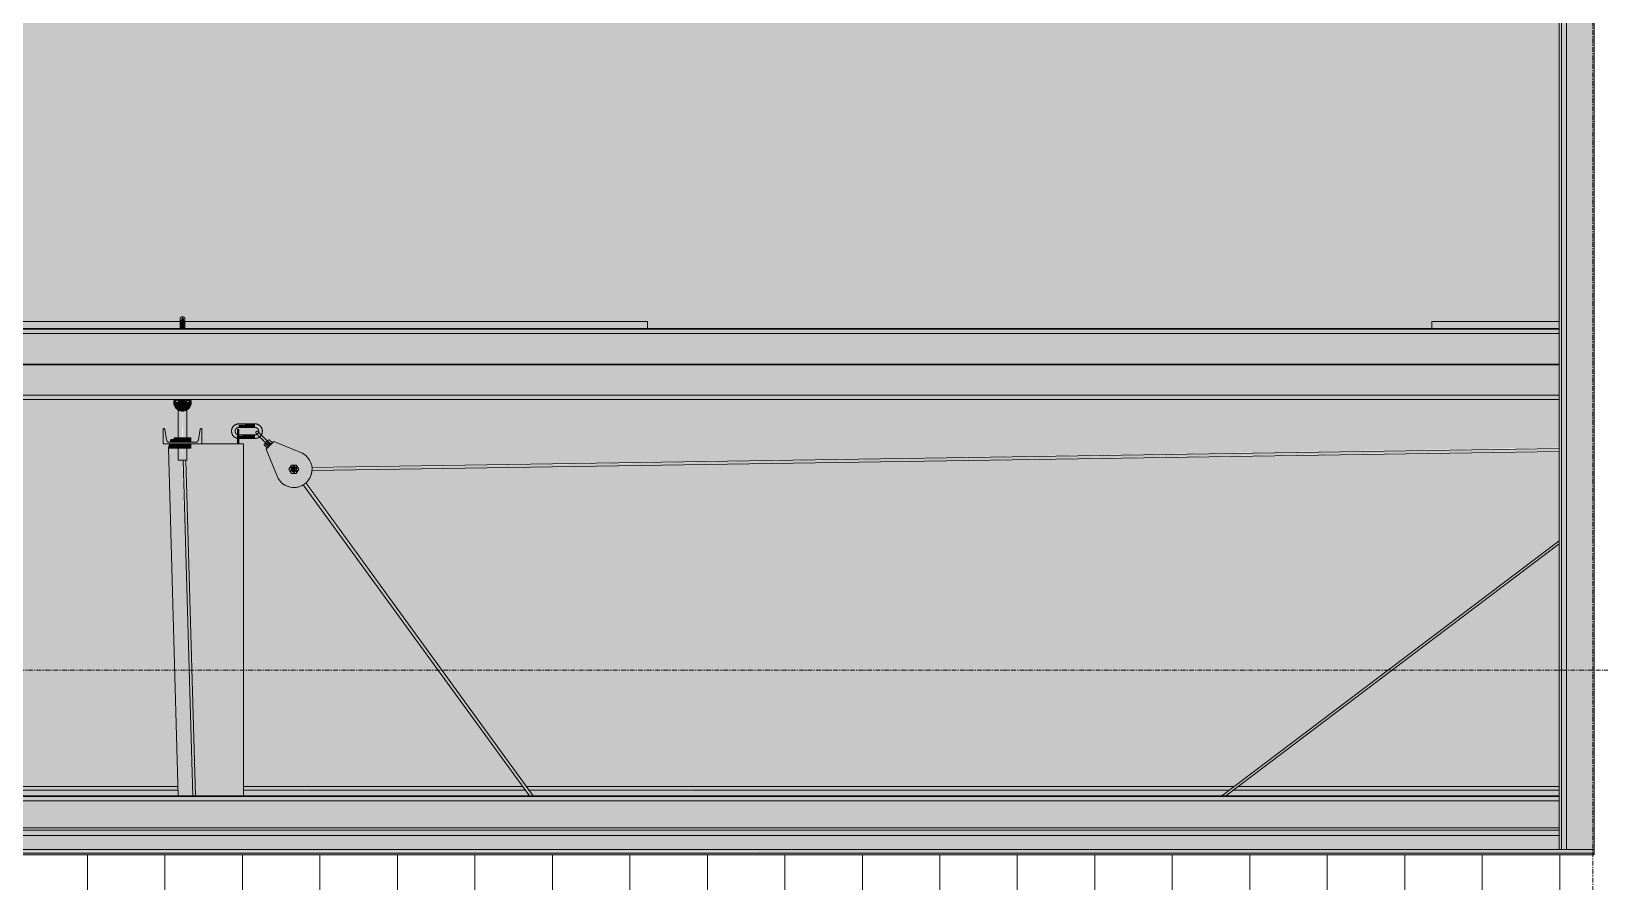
# Model space of a CAD drawing. Header units: inches. Extents: x -55396 to -733, y -290 to 853.
# Drawn here: x -20427.7 to -20265.8, y 236.2 to 324 of the extents above; entities that cross this region are included whole.
import ezdxf

# ---------------------------------------------------------------- set-up
doc = ezdxf.new("R2010")
doc.units = ezdxf.units.IN
doc.header["$MEASUREMENT"] = 0
doc.linetypes.add('Grid Line 1_2_', pattern=[0.875, 0.5, -0.125, 0.125, -0.125])
doc.linetypes.add('Hidden 1_8_', pattern=[0.1875, 0.125, -0.0625])
for name, color, linetype, lineweight in [('A-FLOR-LEVL', 51, 'Continuous', 9), ('A-GLAZ-CWMG', 51, 'Continuous', 9), ('A-WALL-PATT', 111, 'Continuous', 25), ('I-WALL', 2, 'Continuous', 9), ('L-SITE-WALL', 31, 'Continuous', 9), ('Q-SPCQ', 91, 'Continuous', 9), ('S-BEAM', 12, 'Continuous', 9), ('S-GRID', 1, 'Continuous', 9)]:
    doc.layers.add(name, color=color, linetype=linetype, lineweight=lineweight)

# ---------------------------------------------------------------- blocks, each defined once
blk = doc.blocks.new('Basketball_Backstop-Performance_Sports_Systems-3103-Ceiling_Hung - 27_-0_ to 27_-11 7_8_-652462-Section 7')
at = {"layer": 'Q-SPCQ'}
h = blk.add_hatch(color=256, dxfattribs=at)
h.paths.add_polyline_path([(21191.43, 293.29), (21239.19, 293.31), (21239.21, 294), (21191.43, 293.94), (21191.43, 293.49)], flags=0)
h.paths.add_polyline_path([(21286.14, 293.29), (21287.43, 293.29), (21287.43, 294), (21239.65, 293.94), (21239.65, 293.53), (21239.68, 293.29), (21281.3, 293.29)], flags=0)
for points in [[(21239.43, 293.29), (21239.43, 294.44), (21239.21, 294.1), (21239.21, 293.71), (21239.19, 293.29), (21239.3, 293.29)], [(21239.56, 293.29), (21239.66, 293.29), (21239.59, 294.3), (21239.43, 294.44), (21239.43, 293.29)], [(21378.13, 293.29), (21381.56, 293.29), (21381.56, 294), (21368.43, 293.94), (21368.45, 293.29), (21373.29, 293.29)], [(21239.43, 284.75), (21239.88, 284.87), (21240.21, 285.2), (21240.33, 285.69), (21240.28, 285.94), (21240.18, 285.86), (21240.12, 285.42), (21239.94, 285.14), (21239.57, 284.96), (21239.23, 284.96), (21238.89, 285.16), (21238.7, 285.49), (21238.57, 285.94), (21238.53, 285.61), (21238.68, 285.16), (21238.97, 284.87), (21239.36, 284.76)], [(21239.31, 285.26), (21239.65, 285.31), (21239.81, 285.47), (21239.76, 285.94), (21239.09, 285.94), (21239.01, 285.77), (21239.01, 285.57)], [(21246.93, 283.07), (21246.93, 283.43), (21245.24, 283.34), (21245.24, 283.07)], [(21238.99, 281.55), (21238.99, 281.99), (21238.56, 281.99), (21238.56, 281.55)], [(21238.99, 281.55), (21239.86, 281.55), (21239.86, 281.99), (21238.99, 281.99)], [(21239.86, 281.55), (21240.29, 281.55), (21240.29, 281.99), (21239.86, 281.99)], [(21245.24, 281.37), (21245.24, 282.87), (21245.12, 282.87), (21245.12, 281.37)], [(21246.93, 281.94), (21246.93, 282.31), (21245.24, 282.22), (21245.24, 281.94)], [(21239, 245.04), (21240.49, 245.04), (21239.43, 279.69), (21238.99, 279.69), (21238.99, 280.92), (21237.98, 280.92), (21238.94, 247.32)], [(21238.99, 280.94), (21238.99, 281.37), (21238.56, 281.37), (21238.56, 280.94)], [(21238.99, 280.94), (21239.86, 280.94), (21239.86, 281.37), (21238.99, 281.37)], [(21240.29, 280.94), (21240.29, 281.37), (21239.86, 281.37), (21239.86, 280.94)], [(21242.43, 245.04), (21242.43, 281.37), (21240.29, 281.37), (21240.29, 280.94), (21239.86, 280.92), (21239.87, 276.62), (21240.78, 245.04), (21241.76, 245.04)], [(21242.43, 245.04), (21245.74, 245.04), (21245.74, 281.37), (21242.43, 281.37), (21242.43, 247.32)], [(21248.27, 281.04), (21248.45, 281.22), (21248.06, 281.53), (21247.91, 281.39), (21248.21, 281.09)], [(21248.45, 281.22), (21248.64, 281.41), (21248.23, 281.71), (21248.1, 281.58), (21248.18, 281.5)], [(21240.78, 245.04), (21239.71, 279.69), (21239.51, 279.69), (21240.49, 245.04)], [(21251.04, 278.53), (21251.05, 278.53), (21251.14, 278.62), (21251.04, 278.95), (21250.86, 278.99), (21250.68, 278.75), (21250.8, 278.53)], [(21346.79, 245.04), (21347.14, 245.04), (21381.56, 271.13), (21381.56, 271.37), (21346.77, 245.04)]]:
    blk.add_hatch(color=256, dxfattribs=at).paths.add_polyline_path(points, flags=0)
h = blk.add_hatch(color=256, dxfattribs=at)
h.paths.add_polyline_path([(21239.43, 284.94), (21239.8, 285.04), (21240.1, 285.37), (21240.14, 285.69), (21239.81, 285.69), (21239.73, 285.39), (21239.53, 285.29), (21239.27, 285.31), (21239.01, 285.69), (21238.93, 285.73), (21238.68, 285.69), (21238.78, 285.31), (21239.05, 285.04), (21239.23, 284.96)], flags=0)
h.paths.add_polyline_path([(21238.68, 285.69), (21239.09, 285.94), (21238.68, 285.94)], flags=0)
h.paths.add_polyline_path([(21240.18, 285.69), (21240.14, 285.94), (21239.81, 285.91), (21239.89, 285.8), (21240.14, 285.7)], flags=0)
h = blk.add_hatch(color=256, dxfattribs=at)
h.paths.add_polyline_path([(21239.43, 279.69), (21239.34, 280.94), (21238.99, 280.94), (21239.05, 279.69), (21239.31, 279.69)], flags=0)
h.paths.add_polyline_path([(21239.24, 281.99), (21239.43, 281.99), (21239.43, 284.75), (21239, 284.78), (21239.05, 281.99), (21239.18, 281.99)], flags=0)
h = blk.add_hatch(color=256, dxfattribs=at)
h.paths.add_polyline_path([(21239.87, 279.69), (21239.81, 280.94), (21239.43, 280.94), (21239.43, 279.69), (21239.86, 279.69)], flags=0)
h.paths.add_polyline_path([(21239.68, 281.99), (21239.86, 281.99), (21239.81, 284.83), (21239.43, 284.75), (21239.49, 281.99), (21239.62, 281.99)], flags=0)
h = blk.add_hatch(color=256, dxfattribs=at)
h.paths.add_polyline_path([(21241.43, 281.37), (21241.43, 282.95), (21241.24, 282.88), (21241.07, 281.79), (21241.32, 281.5)], flags=0)
h.paths.add_polyline_path([(21241.43, 281.37), (21241.02, 281.67), (21240.98, 281.62), (21241.2, 281.5)], flags=0)
h.paths.add_polyline_path([(21237.43, 281.37), (21237.78, 281.79), (21237.62, 282.88), (21237.43, 282.95), (21237.43, 281.5)], flags=0)
h.paths.add_polyline_path([(21237.43, 281.37), (21237.83, 281.67), (21237.8, 281.73), (21237.56, 281.5)], flags=0)
h.paths.add_polyline_path([(21237.72, 281.37), (21241.43, 281.37), (21240.79, 281.55), (21237.87, 281.5), (21237.43, 281.37)], flags=0)
h = blk.add_hatch(color=256, dxfattribs=at)
h.paths.add_polyline_path([(21238.99, 280.92), (21238.99, 280.94), (21238.56, 280.94), (21238.56, 281.37), (21238.1, 281.37), (21237.98, 280.92), (21238.99, 280.92)], flags=0)
h.paths.add_polyline_path([(21238.15, 281.55), (21238.56, 281.55), (21238.56, 281.83), (21238.23, 281.83)], flags=0)
h = blk.add_hatch(color=256, dxfattribs=at)
h.paths.add_polyline_path([(21251.02, 276.88), (21251.47, 276.96), (21251.89, 277.14), (21252.25, 277.42), (21252.54, 277.79), (21252.72, 278.21), (21252.8, 278.66), (21252.77, 279.12), (21252.62, 279.56), (21252.25, 280.06), (21252.04, 280.26), (21251.14, 280.69), (21248.85, 281.62), (21248.06, 280.83), (21249.42, 277.64), (21249.83, 277.25), (21250.12, 277.06), (21250.56, 276.91)], flags=0)
h.paths.add_polyline_path([(21250.68, 278.31), (21250.8, 278.5), (21250.7, 278.5), (21250.68, 278.39)], flags=0)
h.paths.add_polyline_path([(21250.68, 279.19), (21250.78, 278.99), (21250.83, 279.07), (21250.71, 279.16)], flags=0)
h.paths.add_polyline_path([(21251.18, 278.31), (21251.1, 278.53), (21251.04, 278.42), (21251.14, 278.34)], flags=0)
h.paths.add_polyline_path([(21250.68, 278.31), (21250.42, 278.75), (21250.71, 279.19), (21251.2, 279.16), (21251.39, 278.68), (21251.12, 278.31), (21250.7, 278.31)], flags=0)
h.paths.add_polyline_path([(21251.19, 278.64), (21251.35, 278.78), (21251.2, 278.82), (21251.2, 278.68)], flags=0)
h.paths.add_polyline_path([(21250.67, 278.64), (21250.67, 278.86), (21250.48, 278.73), (21250.62, 278.66)], flags=0)
h.paths.add_polyline_path([(21251.15, 278.92), (21251.13, 279.15), (21251.04, 279.01), (21251.14, 278.93)], flags=0)
h = blk.add_hatch(color=256, dxfattribs=at)
h.paths.add_polyline_path([(21252.79, 278.62), (21381.56, 280.66), (21381.52, 280.9), (21252.79, 278.86), (21252.79, 278.63)], flags=0)
h.paths.add_polyline_path([(21251.16, 278.63), (21251.2, 278.71), (21251.14, 278.91), (21251.12, 278.82), (21251.16, 278.64)], flags=0)
h = blk.add_hatch(color=256, dxfattribs=at)
h.paths.add_polyline_path([(21250.68, 278.31), (21251.18, 278.31), (21250.93, 278.5)], flags=0)
h.paths.add_polyline_path([(21250.68, 278.31), (21250.68, 278.64), (21250.47, 278.66)], flags=0)
h.paths.add_polyline_path([(21251.18, 279.19), (21250.68, 279.19), (21250.93, 279), (21251.01, 279.06)], flags=0)
h.paths.add_polyline_path([(21251.43, 278.75), (21251.17, 279.06), (21251.14, 278.87), (21251.32, 278.8)], flags=0)
h.paths.add_polyline_path([(21251.18, 278.31), (21251.43, 278.75), (21251.14, 278.62), (21251.15, 278.53)], flags=0)
h.paths.add_polyline_path([(21250.42, 278.75), (21250.71, 278.93), (21250.68, 279.19), (21250.56, 278.99)], flags=0)
h = blk.add_hatch(color=256, dxfattribs=at)
h.paths.add_polyline_path([(21275.44, 245.04), (21275.64, 245.04), (21252.08, 277.29), (21251.92, 277.13), (21275.35, 245.04), (21275.42, 245.04)], flags=0)
h.paths.add_polyline_path([(21250.96, 278.47), (21251.15, 278.58), (21251.07, 278.55), (21250.95, 278.53), (21250.96, 278.48)], flags=0)
for p, q in [((21239.32, 294), (21191.43, 294)), ((21287.43, 294), (21239.49, 294)), ((21287.43, 294), (21287.43, 293.3)), ((21381.56, 294), (21368.43, 294)), ((21368.43, 293.3), (21368.43, 294)), ((21238.68, 285.94), (21238.68, 285.69)), ((21240.18, 285.69), (21240.18, 285.94)), ((21238.99, 284.86), (21238.99, 281.99)), ((21238.99, 284.86), (21238.99, 281.99)), ((21239.87, 281.99), (21239.87, 284.86)), ((21239.87, 281.99), (21239.87, 284.86)), ((21246.93, 283.44), (21245.24, 283.44)), ((21237.53, 282.95), (21237.43, 282.95)), ((21237.43, 282.95), (21237.43, 281.37)), ((21237.78, 281.79), (21237.62, 282.88)), ((21238.23, 281.83), (21238.15, 281.55)), ((21238.56, 281.83), (21238.23, 281.83)), ((21238.56, 281.99), (21238.99, 281.99)), ((21238.56, 281.55), (21238.56, 281.99)), ((21238.99, 281.99), (21239.86, 281.99)), ((21238.99, 281.55), (21238.99, 281.99)), ((21239.86, 281.99), (21240.29, 281.99)), ((21239.86, 281.55), (21239.86, 281.99)), ((21240.29, 281.99), (21240.29, 281.55)), ((21241.24, 282.88), (21241.07, 281.79)), ((21241.43, 282.95), (21241.33, 282.95)), ((21241.43, 281.37), (21241.43, 282.95)), ((21245.12, 281.37), (21245.12, 282.87)), ((21245.24, 282.87), (21245.12, 282.87)), ((21245.24, 283.06), (21246.93, 283.06)), ((21245.24, 282.87), (21245.24, 281.37)), ((21246.93, 282.31), (21245.24, 282.31)), ((21245.24, 281.94), (21246.93, 281.94)), ((21248.1, 281.58), (21248.29, 281.77)), ((21248.72, 281.49), (21248.36, 281.84)), ((21237.43, 281.37), (21241.43, 281.37)), ((21238.1, 281.37), (21237.98, 280.92)), ((21237.98, 280.92), (21239.02, 280.92)), ((21237.98, 280.92), (21239, 245.04)), ((21240.79, 281.55), (21238.06, 281.55)), ((21238.56, 280.94), (21238.56, 281.37)), ((21238.99, 280.94), (21238.56, 280.94)), ((21238.99, 280.94), (21238.99, 281.37)), ((21238.99, 280.94), (21238.99, 279.69)), ((21239.86, 280.94), (21238.99, 280.94)), ((21239.86, 280.94), (21239.86, 281.37)), ((21240.29, 280.94), (21239.86, 280.94)), ((21239.87, 279.69), (21239.87, 280.94)), ((21240.29, 281.37), (21240.29, 280.94)), ((21241.42, 281.37), (21242.43, 281.37)), ((21242.43, 281.37), (21245.74, 281.37)), ((21245.74, 245.04), (21245.74, 281.37)), ((21247.83, 281.31), (21248.19, 280.96)), ((21247.91, 281.39), (21248.1, 281.58)), ((21248.06, 280.83), (21248.85, 281.62)), ((21248.06, 280.83), (21249.19, 278.04)), ((21251.64, 280.49), (21248.85, 281.62)), ((21381.56, 280.9), (21252.78, 278.93)), ((21252.79, 278.62), (21381.56, 280.59)), ((21239.43, 279.69), (21238.99, 279.69)), ((21239.87, 279.69), (21239.43, 279.69)), ((21240.49, 245.04), (21239.51, 279.69)), ((21240.78, 245.04), (21239.79, 279.69)), ((21250.68, 279.19), (21250.42, 278.75)), ((21250.42, 278.75), (21250.68, 278.31)), ((21251.18, 279.19), (21250.68, 279.19)), ((21250.8, 278.9), (21250.71, 278.9)), ((21251.43, 278.75), (21251.18, 279.19)), ((21251.18, 278.31), (21251.43, 278.75)), ((21250.68, 278.31), (21251.18, 278.31)), ((21251.9, 277.15), (21275.25, 245.04)), ((21275.64, 245.04), (21252.15, 277.34)), ((21381.56, 271.37), (21346.73, 245.04)), ((21347.14, 245.04), (21381.56, 271.05))]:
    blk.add_line(p, q, dxfattribs=at)
at = {"layer": 'Q-SPCQ', "flags": 128}
for points in [[(21239.18, 294.25), (21239.18, 294.26), (21239.18, 294.27), (21239.18, 294.28), (21239.18, 294.29), (21239.18, 294.3), (21239.18, 294.31), (21239.19, 294.32), (21239.19, 294.33), (21239.19, 294.34), (21239.2, 294.35), (21239.2, 294.36), (21239.21, 294.37), (21239.21, 294.37), (21239.22, 294.38), (21239.22, 294.39), (21239.23, 294.4), (21239.23, 294.41), (21239.24, 294.41), (21239.25, 294.42), (21239.25, 294.43), (21239.26, 294.44), (21239.27, 294.44), (21239.28, 294.45), (21239.28, 294.45), (21239.29, 294.46), (21239.3, 294.47), (21239.31, 294.47), (21239.32, 294.48), (21239.33, 294.48), (21239.34, 294.48), (21239.35, 294.49), (21239.36, 294.49), (21239.37, 294.49), (21239.38, 294.49), (21239.39, 294.5), (21239.4, 294.5), (21239.41, 294.5), (21239.42, 294.5), (21239.43, 294.5), (21239.43, 294.5)], [(21239.18, 294.25), (21239.18, 294.26), (21239.18, 294.27), (21239.18, 294.28), (21239.18, 294.29), (21239.18, 294.3), (21239.18, 294.31), (21239.19, 294.32), (21239.19, 294.33), (21239.19, 294.34), (21239.2, 294.35), (21239.2, 294.36), (21239.21, 294.37), (21239.21, 294.37), (21239.22, 294.38), (21239.22, 294.39), (21239.23, 294.4), (21239.23, 294.41), (21239.24, 294.41), (21239.25, 294.42), (21239.25, 294.43), (21239.26, 294.44), (21239.27, 294.44), (21239.28, 294.45), (21239.28, 294.45), (21239.29, 294.46), (21239.3, 294.47), (21239.31, 294.47), (21239.32, 294.48), (21239.33, 294.48), (21239.34, 294.48), (21239.35, 294.49), (21239.36, 294.49), (21239.37, 294.49), (21239.38, 294.49), (21239.39, 294.5), (21239.4, 294.5), (21239.41, 294.5), (21239.42, 294.5), (21239.43, 294.5), (21239.43, 294.5)], [(21239.18, 294.23), (21239.18, 294.24), (21239.18, 294.25), (21239.18, 294.25)], [(21239.18, 294.25), (21239.18, 294.25), (21239.18, 294.24), (21239.18, 294.24)], [(21239.18, 293.97), (21239.18, 294.01), (21239.18, 294.05), (21239.18, 294.08), (21239.18, 294.11), (21239.18, 294.14), (21239.18, 294.17), (21239.18, 294.19), (21239.18, 294.21), (21239.18, 294.22), (21239.18, 294.23), (21239.18, 294.24), (21239.18, 294.25), (21239.18, 294.25)], [(21239.18, 294.25), (21239.18, 294.25), (21239.18, 294.24), (21239.18, 294.24), (21239.18, 294.22), (21239.18, 294.21), (21239.18, 294.19), (21239.18, 294.17), (21239.18, 294.15), (21239.18, 294.12), (21239.18, 294.09), (21239.18, 294.06), (21239.18, 294.02), (21239.18, 293.99), (21239.18, 293.94), (21239.18, 293.9), (21239.18, 293.85), (21239.18, 293.81), (21239.18, 293.75), (21239.18, 293.7), (21239.18, 293.64), (21239.18, 293.58), (21239.18, 293.52), (21239.18, 293.46), (21239.18, 293.4), (21239.18, 293.33), (21239.18, 293.26)], [(21239.18, 294.01), (21239.18, 294.05), (21239.18, 294.08)], [(21239.18, 294.06), (21239.18, 294.02), (21239.18, 293.99)], [(21239.43, 294.5), (21239.44, 294.5), (21239.45, 294.5), (21239.46, 294.5), (21239.47, 294.5), (21239.48, 294.5), (21239.49, 294.49), (21239.5, 294.49), (21239.51, 294.49), (21239.52, 294.48), (21239.53, 294.48), (21239.53, 294.48), (21239.54, 294.47), (21239.55, 294.47), (21239.56, 294.46), (21239.57, 294.46), (21239.58, 294.45), (21239.59, 294.44), (21239.59, 294.44), (21239.6, 294.43), (21239.61, 294.42), (21239.61, 294.42), (21239.62, 294.41), (21239.63, 294.4), (21239.63, 294.39), (21239.64, 294.39), (21239.64, 294.38), (21239.65, 294.37), (21239.65, 294.36), (21239.66, 294.35), (21239.66, 294.34), (21239.66, 294.33), (21239.67, 294.32), (21239.67, 294.31), (21239.67, 294.3), (21239.67, 294.29), (21239.68, 294.28), (21239.68, 294.27), (21239.68, 294.26), (21239.68, 294.25), (21239.68, 294.25)], [(21239.43, 294.5), (21239.44, 294.5), (21239.45, 294.5), (21239.46, 294.5), (21239.47, 294.5), (21239.48, 294.5), (21239.49, 294.49), (21239.5, 294.49), (21239.51, 294.49), (21239.52, 294.48), (21239.53, 294.48), (21239.53, 294.48), (21239.54, 294.47), (21239.55, 294.47), (21239.56, 294.46), (21239.57, 294.46), (21239.58, 294.45), (21239.59, 294.44), (21239.59, 294.44), (21239.6, 294.43), (21239.61, 294.42), (21239.61, 294.42), (21239.62, 294.41), (21239.63, 294.4), (21239.63, 294.39), (21239.64, 294.39), (21239.64, 294.38), (21239.65, 294.37), (21239.65, 294.36), (21239.66, 294.35), (21239.66, 294.34), (21239.66, 294.33), (21239.67, 294.32), (21239.67, 294.31), (21239.67, 294.3), (21239.67, 294.29), (21239.68, 294.28), (21239.68, 294.27), (21239.68, 294.26), (21239.68, 294.25), (21239.68, 294.25)], [(21239.68, 294.23), (21239.68, 294.24), (21239.68, 294.25), (21239.68, 294.25)], [(21239.68, 294.25), (21239.68, 294.25), (21239.68, 294.24), (21239.68, 294.24)], [(21239.68, 293.31), (21239.68, 293.38), (21239.68, 293.44), (21239.68, 293.51), (21239.68, 293.57), (21239.68, 293.63), (21239.68, 293.68), (21239.68, 293.74), (21239.68, 293.79), (21239.68, 293.84), (21239.68, 293.89), (21239.68, 293.93), (21239.68, 293.97), (21239.68, 294.01), (21239.68, 294.05), (21239.68, 294.08), (21239.68, 294.11), (21239.68, 294.14), (21239.68, 294.17), (21239.68, 294.19), (21239.68, 294.21), (21239.68, 294.22), (21239.68, 294.23), (21239.68, 294.24), (21239.68, 294.25), (21239.68, 294.25)], [(21239.68, 294.25), (21239.68, 294.25), (21239.68, 294.24), (21239.68, 294.24), (21239.68, 294.22), (21239.68, 294.21), (21239.68, 294.19), (21239.68, 294.17), (21239.68, 294.15), (21239.68, 294.12), (21239.68, 294.09), (21239.68, 294.06), (21239.68, 294.02), (21239.68, 293.99)], [(21239.68, 294.01), (21239.68, 294.05), (21239.68, 294.08)], [(21239.68, 294.06), (21239.68, 294.02), (21239.68, 293.99)], [(21245.24, 283.44), (21245.21, 283.44), (21245.18, 283.44), (21245.15, 283.43), (21245.12, 283.43), (21245.09, 283.42), (21245.06, 283.42), (21245.03, 283.41), (21245, 283.4), (21244.98, 283.39), (21244.95, 283.38), (21244.92, 283.37), (21244.89, 283.35), (21244.87, 283.34), (21244.84, 283.32), (21244.82, 283.31), (21244.79, 283.29), (21244.77, 283.27), (21244.75, 283.25), (21244.72, 283.23), (21244.7, 283.21), (21244.68, 283.19), (21244.66, 283.17), (21244.64, 283.14), (21244.63, 283.12), (21244.61, 283.09), (21244.59, 283.07), (21244.58, 283.04), (21244.57, 283.01), (21244.55, 282.99), (21244.54, 282.96), (21244.53, 282.93), (21244.52, 282.9), (21244.51, 282.87), (21244.51, 282.84), (21244.5, 282.81), (21244.5, 282.79), (21244.49, 282.76), (21244.49, 282.73), (21244.49, 282.7), (21244.49, 282.69)], [(21247.68, 282.69), (21247.68, 282.72), (21247.68, 282.75), (21247.67, 282.78), (21247.67, 282.81), (21247.66, 282.84), (21247.66, 282.87), (21247.65, 282.89), (21247.64, 282.92), (21247.63, 282.95), (21247.62, 282.98), (21247.61, 283.01), (21247.59, 283.03), (21247.58, 283.06), (21247.56, 283.09), (21247.55, 283.11), (21247.53, 283.14), (21247.51, 283.16), (21247.49, 283.18), (21247.47, 283.2), (21247.45, 283.23), (21247.43, 283.25), (21247.41, 283.27), (21247.38, 283.28), (21247.36, 283.3), (21247.33, 283.32), (21247.31, 283.33), (21247.28, 283.35), (21247.25, 283.36), (21247.23, 283.38), (21247.2, 283.39), (21247.17, 283.4), (21247.14, 283.41), (21247.11, 283.41), (21247.08, 283.42), (21247.06, 283.43), (21247.03, 283.43), (21247, 283.43), (21246.97, 283.44), (21246.94, 283.44), (21246.93, 283.44)], [(21244.49, 282.69), (21244.49, 282.66), (21244.49, 282.63), (21244.5, 282.6), (21244.5, 282.57), (21244.51, 282.54), (21244.51, 282.51), (21244.52, 282.48), (21244.53, 282.45), (21244.54, 282.42), (21244.55, 282.4), (21244.56, 282.37), (21244.58, 282.34), (21244.59, 282.31), (21244.6, 282.29), (21244.62, 282.26), (21244.64, 282.24), (21244.66, 282.22), (21244.68, 282.19), (21244.7, 282.17), (21244.72, 282.15), (21244.74, 282.13), (21244.76, 282.11), (21244.79, 282.09), (21244.81, 282.07), (21244.84, 282.06), (21244.86, 282.04), (21244.89, 282.03), (21244.91, 282.01), (21244.94, 282), (21244.97, 281.99), (21245, 281.98), (21245.03, 281.97), (21245.05, 281.96), (21245.08, 281.95), (21245.11, 281.95)], [(21244.87, 282.69), (21244.87, 282.7), (21244.87, 282.72), (21244.87, 282.73), (21244.87, 282.75), (21244.87, 282.76), (21244.88, 282.78), (21244.88, 282.79), (21244.88, 282.81), (21244.89, 282.82), (21244.89, 282.83), (21244.9, 282.85), (21244.91, 282.86), (21244.91, 282.87), (21244.92, 282.89), (21244.93, 282.9), (21244.94, 282.91), (21244.95, 282.92), (21244.96, 282.93), (21244.97, 282.95), (21244.98, 282.96), (21244.99, 282.97), (21245, 282.98), (21245.01, 282.99), (21245.03, 282.99), (21245.04, 283), (21245.05, 283.01), (21245.06, 283.02), (21245.08, 283.03), (21245.09, 283.03), (21245.1, 283.04), (21245.12, 283.04), (21245.13, 283.05), (21245.15, 283.05), (21245.16, 283.05), (21245.18, 283.06), (21245.19, 283.06), (21245.21, 283.06), (21245.22, 283.06), (21245.24, 283.06), (21245.24, 283.06)], [(21245.11, 282.34), (21245.09, 282.34), (21245.08, 282.35), (21245.07, 282.35), (21245.05, 282.36), (21245.04, 282.37), (21245.03, 282.38), (21245.02, 282.39), (21245, 282.4), (21244.99, 282.41), (21244.98, 282.42), (21244.97, 282.43), (21244.96, 282.44), (21244.95, 282.45), (21244.94, 282.46), (21244.93, 282.47), (21244.92, 282.48), (21244.92, 282.5), (21244.91, 282.51), (21244.9, 282.52), (21244.9, 282.54), (21244.89, 282.55), (21244.89, 282.57), (21244.88, 282.58), (21244.88, 282.59), (21244.87, 282.61), (21244.87, 282.62), (21244.87, 282.64), (21244.87, 282.65), (21244.87, 282.67), (21244.87, 282.68), (21244.87, 282.69)], [(21246.93, 283.06), (21246.94, 283.06), (21246.96, 283.06), (21246.97, 283.06), (21246.99, 283.06), (21247, 283.06), (21247.02, 283.05), (21247.03, 283.05), (21247.05, 283.04), (21247.06, 283.04), (21247.07, 283.03), (21247.09, 283.03), (21247.1, 283.02), (21247.11, 283.01), (21247.13, 283.01), (21247.14, 283), (21247.15, 282.99), (21247.16, 282.98), (21247.18, 282.97), (21247.19, 282.96), (21247.2, 282.95), (21247.21, 282.94), (21247.22, 282.93), (21247.23, 282.91), (21247.24, 282.9), (21247.24, 282.89), (21247.25, 282.88), (21247.26, 282.86), (21247.27, 282.85), (21247.27, 282.84), (21247.28, 282.82), (21247.28, 282.81), (21247.29, 282.8), (21247.29, 282.78), (21247.29, 282.77), (21247.3, 282.75), (21247.3, 282.74), (21247.3, 282.72), (21247.3, 282.71), (21247.3, 282.69), (21247.3, 282.69)], [(21246.93, 281.94), (21246.96, 281.94), (21246.99, 281.94), (21247.02, 281.94), (21247.05, 281.95), (21247.08, 281.95), (21247.11, 281.96), (21247.14, 281.97), (21247.16, 281.98), (21247.19, 281.99), (21247.22, 282), (21247.25, 282.01), (21247.27, 282.02), (21247.3, 282.04), (21247.33, 282.05), (21247.35, 282.07), (21247.38, 282.09), (21247.4, 282.1), (21247.42, 282.12), (21247.44, 282.14), (21247.47, 282.16), (21247.49, 282.19), (21247.51, 282.21), (21247.52, 282.23), (21247.54, 282.26), (21247.56, 282.28), (21247.57, 282.31), (21247.59, 282.33), (21247.6, 282.36), (21247.62, 282.39), (21247.63, 282.42), (21247.64, 282.44), (21247.65, 282.47), (21247.65, 282.5), (21247.66, 282.53), (21247.67, 282.56), (21247.67, 282.59), (21247.67, 282.62), (21247.68, 282.65), (21247.68, 282.68), (21247.68, 282.69)], [(21247.3, 282.69), (21247.3, 282.67), (21247.3, 282.66), (21247.3, 282.64), (21247.3, 282.63), (21247.3, 282.61), (21247.29, 282.6), (21247.29, 282.58), (21247.28, 282.57), (21247.28, 282.56), (21247.27, 282.54), (21247.27, 282.53), (21247.26, 282.51), (21247.25, 282.5), (21247.25, 282.49), (21247.24, 282.48), (21247.23, 282.46), (21247.22, 282.45), (21247.21, 282.44), (21247.2, 282.43), (21247.19, 282.42), (21247.18, 282.41), (21247.17, 282.4), (21247.15, 282.39), (21247.14, 282.38), (21247.13, 282.37), (21247.12, 282.36), (21247.1, 282.36), (21247.09, 282.35), (21247.08, 282.34), (21247.06, 282.34), (21247.05, 282.33), (21247.04, 282.33), (21247.02, 282.32), (21247.01, 282.32), (21246.99, 282.32), (21246.98, 282.32), (21246.96, 282.31), (21246.95, 282.31), (21246.93, 282.31), (21246.93, 282.31)], [(21247.04, 282.46), (21247.04, 282.47), (21247.03, 282.47), (21247.03, 282.47), (21247.03, 282.48), (21247.02, 282.48), (21247.02, 282.49), (21247.02, 282.49), (21247.02, 282.49), (21247.01, 282.5), (21247.01, 282.5), (21247.01, 282.51), (21247.01, 282.51), (21247.01, 282.52), (21247.01, 282.52), (21247, 282.53), (21247, 282.53), (21247, 282.54), (21247, 282.54), (21247, 282.55), (21247, 282.55), (21247, 282.56), (21247, 282.56), (21247, 282.57), (21247, 282.57), (21247, 282.58), (21247.01, 282.58), (21247.01, 282.59), (21247.01, 282.59), (21247.01, 282.6), (21247.01, 282.6), (21247.01, 282.61), (21247.02, 282.61), (21247.02, 282.61), (21247.02, 282.62), (21247.02, 282.62), (21247.03, 282.63), (21247.03, 282.63), (21247.03, 282.63), (21247.04, 282.64), (21247.04, 282.64)], [(21247.04, 282.64), (21247.04, 282.64), (21247.05, 282.65), (21247.05, 282.65), (21247.05, 282.65), (21247.06, 282.65), (21247.06, 282.66), (21247.07, 282.66), (21247.07, 282.66), (21247.08, 282.66), (21247.08, 282.67), (21247.08, 282.67), (21247.09, 282.67), (21247.09, 282.67), (21247.1, 282.67), (21247.1, 282.67), (21247.11, 282.67), (21247.11, 282.68), (21247.12, 282.68), (21247.12, 282.68), (21247.13, 282.68), (21247.13, 282.68), (21247.14, 282.68), (21247.14, 282.67), (21247.15, 282.67), (21247.15, 282.67), (21247.16, 282.67), (21247.16, 282.67), (21247.17, 282.67), (21247.17, 282.67), (21247.18, 282.67), (21247.18, 282.66), (21247.19, 282.66), (21247.19, 282.66), (21247.2, 282.66), (21247.2, 282.65), (21247.2, 282.65), (21247.21, 282.65), (21247.21, 282.64), (21247.21, 282.64), (21247.22, 282.64)], [(21247.57, 281.93), (21247.55, 281.95), (21247.53, 281.97), (21247.51, 282), (21247.48, 282.02), (21247.46, 282.04), (21247.44, 282.06), (21247.42, 282.08), (21247.4, 282.1), (21247.38, 282.12), (21247.36, 282.14), (21247.34, 282.16), (21247.32, 282.18), (21247.31, 282.2), (21247.29, 282.21), (21247.27, 282.23), (21247.25, 282.25), (21247.24, 282.27), (21247.22, 282.28), (21247.2, 282.3), (21247.19, 282.31), (21247.17, 282.33), (21247.16, 282.34), (21247.15, 282.35), (21247.13, 282.37), (21247.12, 282.38), (21247.11, 282.39), (21247.1, 282.4), (21247.09, 282.41), (21247.08, 282.42), (21247.07, 282.43), (21247.07, 282.43), (21247.06, 282.44), (21247.06, 282.45), (21247.05, 282.45), (21247.05, 282.45), (21247.04, 282.46), (21247.04, 282.46), (21247.04, 282.46), (21247.04, 282.46)], [(21247.04, 282.46), (21247.04, 282.46), (21247.04, 282.46), (21247.04, 282.46), (21247.05, 282.46), (21247.05, 282.45), (21247.05, 282.45), (21247.06, 282.44), (21247.07, 282.44), (21247.07, 282.43), (21247.08, 282.42), (21247.09, 282.41), (21247.1, 282.4), (21247.11, 282.39), (21247.12, 282.38), (21247.13, 282.37), (21247.14, 282.36), (21247.16, 282.34), (21247.17, 282.33), (21247.18, 282.32), (21247.2, 282.3), (21247.22, 282.29), (21247.23, 282.27), (21247.25, 282.25), (21247.26, 282.24), (21247.28, 282.22), (21247.3, 282.2), (21247.32, 282.18), (21247.34, 282.16), (21247.36, 282.14), (21247.38, 282.12), (21247.4, 282.1), (21247.42, 282.08), (21247.44, 282.06), (21247.46, 282.04), (21247.48, 282.02), (21247.5, 282), (21247.52, 281.98), (21247.54, 281.96), (21247.56, 281.94), (21247.57, 281.93)], [(21247.75, 282.11), (21247.72, 282.13), (21247.7, 282.15), (21247.68, 282.17), (21247.66, 282.19), (21247.64, 282.21), (21247.62, 282.23), (21247.6, 282.26), (21247.58, 282.28), (21247.56, 282.3), (21247.54, 282.32), (21247.52, 282.33), (21247.5, 282.35), (21247.48, 282.37), (21247.46, 282.39), (21247.45, 282.41), (21247.43, 282.43), (21247.41, 282.44), (21247.4, 282.46), (21247.38, 282.47), (21247.37, 282.49), (21247.35, 282.5), (21247.34, 282.52), (21247.32, 282.53), (21247.31, 282.54), (21247.3, 282.56), (21247.29, 282.57), (21247.28, 282.58), (21247.27, 282.59), (21247.26, 282.59), (21247.25, 282.6), (21247.24, 282.61), (21247.24, 282.62), (21247.23, 282.62), (21247.23, 282.63), (21247.22, 282.63), (21247.22, 282.63), (21247.22, 282.64), (21247.22, 282.64), (21247.22, 282.64)], [(21247.22, 282.64), (21247.22, 282.64), (21247.22, 282.64), (21247.22, 282.64), (21247.22, 282.63), (21247.23, 282.63), (21247.23, 282.62), (21247.24, 282.62), (21247.24, 282.61), (21247.25, 282.61), (21247.26, 282.6), (21247.27, 282.59), (21247.28, 282.58), (21247.29, 282.57), (21247.3, 282.56), (21247.31, 282.55), (21247.32, 282.53), (21247.33, 282.52), (21247.35, 282.51), (21247.36, 282.49), (21247.38, 282.48), (21247.39, 282.46), (21247.41, 282.45), (21247.42, 282.43), (21247.44, 282.41), (21247.46, 282.4), (21247.48, 282.38), (21247.5, 282.36), (21247.51, 282.34), (21247.53, 282.32), (21247.55, 282.3), (21247.57, 282.28), (21247.59, 282.26), (21247.61, 282.24), (21247.63, 282.22), (21247.66, 282.2), (21247.68, 282.18), (21247.7, 282.16), (21247.72, 282.14), (21247.74, 282.11), (21247.75, 282.11)], [(21247.57, 281.93), (21247.59, 281.91), (21247.61, 281.89), (21247.63, 281.87), (21247.65, 281.85), (21247.67, 281.83), (21247.7, 281.81), (21247.72, 281.79), (21247.74, 281.77), (21247.76, 281.75), (21247.78, 281.73), (21247.79, 281.71), (21247.81, 281.69), (21247.83, 281.67), (21247.85, 281.65), (21247.87, 281.63), (21247.89, 281.62), (21247.9, 281.6), (21247.92, 281.58), (21247.93, 281.57), (21247.95, 281.55), (21247.96, 281.54), (21247.98, 281.52), (21247.99, 281.51), (21248, 281.5), (21248.02, 281.49), (21248.03, 281.47), (21248.04, 281.46), (21248.05, 281.45), (21248.06, 281.45), (21248.06, 281.44), (21248.07, 281.43), (21248.08, 281.42), (21248.08, 281.42), (21248.09, 281.41), (21248.09, 281.41), (21248.09, 281.41), (21248.1, 281.4), (21248.1, 281.4), (21248.1, 281.4)], [(21247.99, 281.51), (21247.98, 281.52), (21247.97, 281.53), (21247.95, 281.55), (21247.94, 281.56), (21247.92, 281.58), (21247.91, 281.59), (21247.89, 281.61), (21247.87, 281.63), (21247.86, 281.65), (21247.84, 281.66), (21247.82, 281.68), (21247.8, 281.7), (21247.78, 281.72), (21247.76, 281.74), (21247.74, 281.76), (21247.72, 281.78), (21247.7, 281.8), (21247.68, 281.82), (21247.66, 281.84), (21247.64, 281.86), (21247.62, 281.88), (21247.6, 281.91), (21247.57, 281.93), (21247.57, 281.93)], [(21247.75, 282.11), (21247.77, 282.09), (21247.79, 282.07), (21247.81, 282.05), (21247.83, 282.02), (21247.85, 282), (21247.87, 281.98), (21247.89, 281.96), (21247.91, 281.94), (21247.93, 281.92), (21247.95, 281.9), (21247.97, 281.88), (21247.99, 281.86), (21248.01, 281.85), (21248.03, 281.83), (21248.05, 281.81), (21248.06, 281.79), (21248.08, 281.78), (21248.1, 281.76), (21248.11, 281.74), (21248.13, 281.73), (21248.14, 281.71), (21248.15, 281.7), (21248.17, 281.69)], [(21248.28, 281.58), (21248.28, 281.58), (21248.27, 281.58), (21248.27, 281.58), (21248.27, 281.59), (21248.27, 281.59), (21248.26, 281.59), (21248.26, 281.6), (21248.25, 281.61), (21248.24, 281.61), (21248.23, 281.62), (21248.23, 281.63), (21248.22, 281.64), (21248.21, 281.65), (21248.2, 281.66), (21248.18, 281.67), (21248.17, 281.68), (21248.16, 281.7), (21248.14, 281.71), (21248.13, 281.72), (21248.12, 281.74), (21248.1, 281.75), (21248.08, 281.77), (21248.07, 281.79), (21248.05, 281.8), (21248.03, 281.82), (21248.01, 281.84), (21248, 281.86), (21247.98, 281.88), (21247.96, 281.9), (21247.94, 281.92), (21247.92, 281.94), (21247.9, 281.96), (21247.88, 281.98), (21247.86, 282), (21247.84, 282.02), (21247.81, 282.04), (21247.79, 282.06), (21247.77, 282.08), (21247.75, 282.1), (21247.75, 282.11)], [(21248.1, 281.4), (21248.1, 281.4), (21248.1, 281.4), (21248.1, 281.41), (21248.09, 281.41), (21248.09, 281.41), (21248.08, 281.42), (21248.08, 281.42), (21248.07, 281.43), (21248.07, 281.44), (21248.06, 281.44), (21248.05, 281.45), (21248.04, 281.46), (21248.03, 281.47)], [(21248.28, 281.4), (21248.27, 281.4), (21248.27, 281.39), (21248.26, 281.39), (21248.26, 281.39), (21248.26, 281.39), (21248.25, 281.38), (21248.25, 281.38), (21248.24, 281.38), (21248.24, 281.38), (21248.23, 281.37), (21248.23, 281.37), (21248.23, 281.37), (21248.22, 281.37), (21248.22, 281.37), (21248.21, 281.37), (21248.21, 281.37), (21248.2, 281.37), (21248.2, 281.37), (21248.19, 281.37), (21248.19, 281.37), (21248.18, 281.37), (21248.18, 281.37), (21248.17, 281.37), (21248.17, 281.37), (21248.16, 281.37), (21248.16, 281.37), (21248.15, 281.37), (21248.15, 281.37), (21248.14, 281.37), (21248.14, 281.38), (21248.13, 281.38), (21248.13, 281.38), (21248.12, 281.38), (21248.12, 281.39), (21248.12, 281.39), (21248.11, 281.39), (21248.11, 281.39), (21248.1, 281.4), (21248.1, 281.4), (21248.1, 281.4)], [(21248.2, 281.65), (21248.21, 281.64), (21248.22, 281.63), (21248.23, 281.62), (21248.24, 281.61), (21248.25, 281.61), (21248.25, 281.6), (21248.26, 281.6), (21248.26, 281.59), (21248.27, 281.59), (21248.27, 281.58), (21248.27, 281.58), (21248.28, 281.58), (21248.28, 281.58)], [(21248.28, 281.58), (21248.28, 281.57), (21248.28, 281.57), (21248.29, 281.57), (21248.29, 281.56), (21248.29, 281.56), (21248.29, 281.55), (21248.3, 281.55), (21248.3, 281.55), (21248.3, 281.54), (21248.3, 281.54), (21248.31, 281.53), (21248.31, 281.53), (21248.31, 281.52), (21248.31, 281.52), (21248.31, 281.51), (21248.31, 281.51), (21248.31, 281.5), (21248.31, 281.5), (21248.31, 281.49), (21248.31, 281.49), (21248.31, 281.48), (21248.31, 281.48), (21248.31, 281.47), (21248.31, 281.47), (21248.31, 281.46), (21248.31, 281.46), (21248.31, 281.45), (21248.31, 281.45), (21248.3, 281.44), (21248.3, 281.44), (21248.3, 281.44), (21248.3, 281.43), (21248.3, 281.43), (21248.29, 281.42), (21248.29, 281.42), (21248.29, 281.41), (21248.28, 281.41), (21248.28, 281.41), (21248.28, 281.4), (21248.28, 281.4)]]:
    blk.add_lwpolyline(points, dxfattribs=at)
at = {"layer": 'Q-SPCQ'}
for centre, radius, start, end in [((21239.43, 285.66), 0.906, 165, 180), ((21239.43, 285.66), 0.906, 180, 0), ((21239.43, 285.69), 0.75, 180, 0), ((21239.43, 285.66), 0.5, 165, 166.6302), ((21239.43, 285.69), 0.438, 150, 180), ((21239.43, 285.69), 0.438, 180, 0), ((21239.43, 285.69), 0.438, 0, 30), ((21239.43, 285.69), 0.437, 11.14, 15), ((21239.43, 285.66), 0.5, 13.3698, 15), ((21239.43, 285.66), 0.906, 0, 15), ((21237.53, 282.86), 0.09, 8.6582, 90), ((21238.06, 281.83), 0.28, 188.6582, 270), ((21240.79, 281.83), 0.28, 270, 351.3418), ((21241.33, 282.86), 0.09, 90, 171.3418), ((21250.93, 278.75), 1.88, 202.1972, 67.8028), ((21250.93, 278.75), 1.87, 60, 63.6555), ((21250.93, 278.75), 1.88, 45.2603, 49.0296), ((21250.93, 278.75), 0.281, 165, 195), ((21250.93, 278.75), 0.25, 45, 225), ((21250.93, 278.75), 0.25, 120, 165), ((21250.93, 278.75), 0.281, 105, 135), ((21250.93, 278.75), 0.281, 225, 255), ((21250.93, 278.75), 0.25, 120, 135), ((21250.93, 278.75), 0.25, 225, 45), ((21250.93, 278.75), 0.25, 240, 270), ((21250.93, 278.75), 0.25, 240, 270), ((21250.93, 278.75), 0.25, 90, 105), ((21250.93, 278.75), 0.25, 75, 105), ((21250.93, 278.75), 0.25, 75, 90), ((21250.93, 278.75), 0.25, 270, 300), ((21250.93, 278.75), 0.281, 45, 75), ((21250.93, 278.75), 0.281, 285, 315), ((21250.93, 278.75), 0.25, 330, 30), ((21250.93, 278.75), 0.281, 345, 15), ((21250.93, 278.75), 1.88, 30, 34.3763), ((21250.93, 278.75), 1.88, 15, 19.6774), ((21250.93, 278.75), 1.88, 0, 4.8942), ((21250.93, 278.75), 1.87, 206.3445, 210), ((21250.93, 278.75), 1.87, 220.9704, 225), ((21250.93, 278.75), 1.87, 235.6237, 240), ((21250.93, 278.75), 1.87, 250.3226, 255), ((21250.93, 278.75), 1.88, 265.1058, 270), ((21250.93, 278.75), 1.88, 280.0739, 285), ((21250.93, 278.75), 1.88, 295.5966, 300), ((21250.93, 278.75), 1.88, 330, 334.4034), ((21250.93, 278.75), 1.88, 345, 349.9261)]:
    blk.add_arc(centre, radius, start, end, dxfattribs=at)
for points, knots in [([(21239.15, 284.79), (21239.14, 284.8), (21239.13, 284.8), (21239.11, 284.81), (21239.09, 284.81), (21239.07, 284.82), (21239.06, 284.83), (21239.05, 284.83), (21239.05, 284.83)], [0.2222222, 0.2222222, 0.2222222, 0.2222222, 0.2361111, 0.25, 0.2777778, 0.3055556, 0.3194444, 0.3333333, 0.3333333, 0.3333333, 0.3333333]), ([(21239.43, 284.75), (21239.4, 284.75), (21239.36, 284.75), (21239.31, 284.76), (21239.29, 284.76), (21239.28, 284.76)], [0, 0, 0, 0, 0.0555556, 0.0833333, 0.1111111, 0.1111111, 0.1111111, 0.1111111]), ([(21239.58, 284.76), (21239.57, 284.76), (21239.54, 284.76), (21239.49, 284.75), (21239.45, 284.75), (21239.43, 284.75)], [0.8888889, 0.8888889, 0.8888889, 0.8888889, 0.9166667, 0.9444444, 1, 1, 1, 1]), ([(21239.81, 284.83), (21239.8, 284.83), (21239.8, 284.83), (21239.78, 284.82), (21239.76, 284.81), (21239.74, 284.81), (21239.72, 284.8), (21239.71, 284.8), (21239.71, 284.79)], [0.6666667, 0.6666667, 0.6666667, 0.6666667, 0.6805556, 0.6944444, 0.7222222, 0.75, 0.7638889, 0.7777778, 0.7777778, 0.7777778, 0.7777778])]:
    blk.add_open_spline(points, degree=3, knots=knots, dxfattribs=at)
blk = doc.blocks.new('W-Wide Flange - W12X26-1193237-Section 7')
at = {"layer": 'S-BEAM'}
h = blk.add_hatch(color=256, dxfattribs=at)
h.paths.add_polyline_path([(21178.79, 245.04), (21239, 245.04), (21238.98, 245.62), (21178.86, 245.58), (21178.81, 245.18)], flags=0)
h.paths.add_polyline_path([(21329.71, 245.04), (21346.77, 245.08), (21347.49, 245.62), (21275.27, 245.54), (21275.64, 245.04), (21310.35, 245.04)], flags=0)
h.paths.add_polyline_path([(21275.25, 245.04), (21274.83, 245.62), (21245.74, 245.54), (21245.74, 245.04), (21274.94, 245.04)], flags=0)
h.paths.add_polyline_path([(21381.56, 245.04), (21381.56, 245.62), (21347.82, 245.56), (21347.14, 245.04), (21368.45, 245.04)], flags=0)
h = blk.add_hatch(color=256, dxfattribs=at)
h.paths.add_polyline_path([(21381.56, 245.62), (21381.56, 246), (21348.4, 246), (21347.9, 245.62), (21368.45, 245.62)], flags=0)
h.paths.add_polyline_path([(21179.62, 245.62), (21238.98, 245.62), (21238.97, 246), (21178.91, 246), (21178.86, 245.62)], flags=0)
h.paths.add_polyline_path([(21347.49, 245.62), (21347.99, 246), (21274.94, 246), (21275.22, 245.62), (21329.71, 245.62)], flags=0)
h.paths.add_polyline_path([(21274.83, 245.62), (21274.56, 246), (21245.74, 246), (21245.74, 245.62), (21271.61, 245.62)], flags=0)
for p, q in [((21178.86, 245.62), (21238.98, 245.62)), ((21178.91, 246), (21238.97, 246)), ((21245.74, 246), (21274.61, 246)), ((21245.74, 245.62), (21274.89, 245.62)), ((21274.89, 246), (21348.05, 246)), ((21275.16, 245.62), (21347.55, 245.62)), ((21347.84, 245.62), (21381.56, 245.62)), ((21348.34, 246), (21381.56, 246))]:
    blk.add_line(p, q, dxfattribs=at)
blk = doc.blocks.new('Girt_Z - 10_D-1254871-Section 7')
at = {"layer": 'S-BEAM'}
for points in [[(21381.56, 244.51), (21381.56, 244.96), (21134.3, 244.96), (21134.3, 244.51), (21368.45, 244.51)], [(21134.3, 241.74), (21381.56, 241.74), (21381.56, 244.51), (21134.3, 244.51), (21134.3, 242.44)], [(21381.56, 244.96), (21381.56, 245.04), (21368.45, 244.96)]]:
    blk.add_hatch(color=256, dxfattribs=at).paths.add_polyline_path(points, flags=0)
for p, q in [((21381.56, 245.04), (21134.3, 245.04)), ((21381.56, 244.96), (21134.3, 244.96)), ((21381.56, 244.51), (21134.3, 244.51))]:
    blk.add_line(p, q, dxfattribs=at)
blk = doc.blocks.new('L-Angle - L2X2X3_16-1249027-Section 7')
at = {"layer": 'S-BEAM'}
for points in [[(21382.97, 239.31), (21385.18, 239.31), (21385.12, 239.5), (21134.8, 239.5), (21134.8, 239.31), (21382.34, 239.31)], [(21257.09, 239.13), (21385.18, 239.18), (21385.18, 239.31), (21134.8, 239.27), (21134.8, 239.13), (21252.25, 239.13)], [(21134.8, 238.94), (21385.18, 238.99), (21385.18, 239.13), (21134.8, 239.07), (21134.8, 238.99)]]:
    blk.add_hatch(color=256, dxfattribs=at).paths.add_polyline_path(points, flags=0)
at = {"layer": 'S-BEAM', "linetype": 'Hidden 1_8_'}
blk.add_line((21385.18, 239.13), (21134.8, 239.13), dxfattribs=at)
at = {"layer": 'S-BEAM'}
for p, q in [((21385.18, 239.13), (21134.8, 239.13)), ((21134.8, 238.94), (21385.18, 238.94)), ((21385.18, 239.13), (21385.18, 238.94))]:
    blk.add_line(p, q, dxfattribs=at)
blk = doc.blocks.new('Rectangular Mullion - Profile_Polycarbonate_Lower-1113644-Section 7')
at = {"layer": 'A-GLAZ-CWMG'}
for points in [[(21378.13, 241.49), (21381.56, 241.49), (21381.56, 241.74), (21124.34, 241.74), (21124.34, 241.49), (21373.29, 241.49)], [(21252.25, 240.96), (21381.56, 240.96), (21381.56, 241.49), (21124.34, 241.49), (21124.34, 240.96), (21247.41, 240.96)], [(21381.56, 239.5), (21381.56, 240.96), (21124.34, 240.96), (21124.34, 239.5), (21378.13, 239.5)]]:
    blk.add_hatch(color=256, dxfattribs=at).paths.add_polyline_path(points, flags=0)
for p, q in [((21124.34, 241.74), (21381.56, 241.74)), ((21124.34, 241.49), (21381.56, 241.49)), ((21381.56, 241.74), (21381.56, 241.49)), ((21124.34, 240.96), (21381.56, 240.96)), ((21381.56, 240.96), (21381.56, 239.5)), ((21124.34, 239.5), (21381.56, 239.5))]:
    blk.add_line(p, q, dxfattribs=at)
blk = doc.blocks.new('Rectangular Mullion - Profile_Polycarbonate_right-1189765-Section 7')
at = {"layer": 'A-GLAZ-CWMG'}
for points in [[(21382.97, 239.5), (21385.18, 239.5), (21385.18, 387.62), (21382.34, 384.9), (21382.34, 239.5)], [(21381.56, 239.5), (21381.81, 239.5), (21381.81, 384.38), (21381.56, 384.14), (21381.56, 240.96)], [(21381.81, 239.5), (21382.34, 239.5), (21382.34, 384.9), (21381.81, 384.38), (21381.81, 242.44)]]:
    blk.add_hatch(color=256, dxfattribs=at).paths.add_polyline_path(points, flags=0)
for p, q in [((21385.18, 387.62), (21382.34, 384.9)), ((21385.18, 239.5), (21385.18, 387.62)), ((21381.81, 384.38), (21381.56, 384.14)), ((21381.56, 240.96), (21381.56, 384.14)), ((21382.34, 384.9), (21381.81, 384.38)), ((21381.81, 239.5), (21381.81, 384.38)), ((21382.34, 239.5), (21382.34, 384.9)), ((21381.81, 239.5), (21381.56, 239.5)), ((21382.34, 239.5), (21381.81, 239.5)), ((21385.18, 239.5), (21382.34, 239.5))]:
    blk.add_line(p, q, dxfattribs=at)
blk = doc.blocks.new('Girt_Z - 10_D-1255459-Section 7')
at = {"layer": 'S-BEAM'}
for points in [[(21240.14, 292.76), (21381.56, 292.76), (21381.56, 293.21), (21134.3, 293.21), (21134.3, 292.76), (21237.72, 292.76)], [(21134.3, 289.62), (21381.56, 289.62), (21381.56, 292.76), (21134.3, 292.76), (21134.3, 291.26)], [(21237.72, 289.36), (21381.56, 289.36), (21381.56, 289.55), (21134.3, 289.49), (21134.3, 289.36), (21232.88, 289.36)], [(21381.56, 286.42), (21381.56, 289.36), (21134.3, 289.36), (21134.3, 286.42), (21378.13, 286.42)], [(21381.56, 289.55), (21381.56, 289.62), (21378.13, 289.55)], [(21381.56, 285.94), (21381.56, 286.42), (21134.3, 286.42), (21134.3, 285.94), (21378.13, 285.94)]]:
    blk.add_hatch(color=256, dxfattribs=at).paths.add_polyline_path(points, flags=0)
for p, q in [((21381.56, 293.29), (21134.3, 293.29)), ((21381.56, 293.21), (21134.3, 293.21)), ((21381.56, 292.76), (21134.3, 292.76)), ((21381.56, 289.62), (21134.3, 289.62)), ((21381.56, 289.55), (21134.3, 289.55)), ((21134.3, 286.42), (21381.56, 286.42)), ((21381.56, 285.94), (21134.3, 285.94))]:
    blk.add_line(p, q, dxfattribs=at)

msp = doc.modelspace()

# ---------------------------------------------------------------- hatches: boundary and pattern name
at = {"layer": 'A-WALL-PATT', "lineweight": 9}
h = msp.add_hatch(dxfattribs=at)
h.set_pattern_fill('FP_19', color=256, style=0, pattern_type=2)
h.set_pattern_definition([(90, (22306.069, 0), (-8, 5e-16), [])])
h.paths.add_polyline_path([(-19301.63, 241.11), (-19301.8, 241.19), (-19301.65, 241.2)], flags=0)
h.paths.add_polyline_path([(-20529.75, 192), (-19313.37, 192), (-19313.37, 241.75), (-19311.37, 241.75), (-19311.32, 193.37), (-19311.19, 193.43), (-19303.45, 193.41), (-19303.45, 240.83), (-19302.15, 240.83), (-19302.15, 241.11), (-19301.63, 241.11), (-19301.63, 240.83), (-19299.55, 240.83), (-19299.55, 192), (-19281.25, 192), (-19281.25, 346.57), (-20266.37, 387.62), (-20266.37, 238.94), (-20529.75, 238.94), (-20529.75, 193.61)], flags=0)
h.paths.add_polyline_path([(-19309.05, 237.31), (-19309.56, 237.4), (-19310.04, 237.85), (-19310.04, 241.11), (-19309.52, 241.11), (-19309.46, 237.8), (-19308.98, 237.4)], flags=0)
h.paths.add_polyline_path([(-19314.83, 239.46), (-19314.83, 239.54), (-19314.37, 240), (-19314.31, 243.5), (-19298.87, 242.63), (-19298.85, 239.97), (-19298.94, 240), (-19298.94, 242.63), (-19314.31, 243.43), (-19314.37, 239.91), (-19314.76, 239.53)], flags=0)
h.paths.add_polyline_path([(-19309.85, 241.19), (-19309.85, 241.3), (-19302.23, 241.3), (-19302.28, 241.19), (-19309.52, 241.19)], flags=0)
at = {"layer": 'I-WALL', "lineweight": 5}
h = msp.add_hatch(color=256, dxfattribs=at)
h.paths.add_polyline_path([(-20414.12, 281.37), (-20414.12, 282.95), (-20413.93, 282.88), (-20413.83, 281.72), (-20414.02, 281.5)], flags=0)
h.paths.add_polyline_path([(-20414.12, 281.37), (-20413.72, 281.67), (-20413.72, 281.6), (-20413.9, 281.5)], flags=0)
h.paths.add_polyline_path([(-20472.64, 246), (-20412.58, 246), (-20413.57, 280.92), (-20413.45, 281.37), (-20413.83, 281.46), (-20413.4, 281.55), (-20413.32, 281.83), (-20412.99, 281.83), (-20412.99, 281.99), (-20412.56, 281.99), (-20412.5, 284.83), (-20412.76, 285.02), (-20413, 285.42), (-20413.03, 285.94), (-20467.27, 285.94), (-20468.88, 277.25), (-20472.48, 247.32)], flags=0)
h.paths.add_polyline_path([(-20321.84, 246), (-20303.56, 246), (-20269.99, 271.37), (-20269.99, 280.59), (-20398.76, 278.6), (-20398.96, 277.92), (-20399.09, 277.69), (-20399.4, 277.34), (-20376.61, 246), (-20341.2, 246)], flags=0)
h.paths.add_polyline_path([(-20303.15, 246), (-20269.99, 246), (-20269.99, 271.05), (-20302.47, 246.51)], flags=0)
h.paths.add_polyline_path([(-20379.94, 246), (-20376.99, 246), (-20399.69, 277.13), (-20400.48, 276.89), (-20400.89, 276.9), (-20401.25, 277), (-20401.72, 277.25), (-20402.03, 277.53), (-20402.29, 277.92), (-20402.52, 278.44), (-20403.45, 280.87), (-20403.34, 281.09), (-20403.58, 281.45), (-20403.21, 281.71), (-20402.91, 281.41), (-20402.7, 281.62), (-20399.51, 280.26), (-20399, 279.69), (-20398.75, 278.93), (-20269.99, 280.98), (-20269.99, 285.94), (-20411.25, 285.89), (-20411.25, 285.41), (-20411.48, 285.02), (-20411.69, 284.76), (-20411.69, 281.99), (-20411.26, 281.99), (-20411.26, 281.55), (-20410.48, 281.48), (-20409.95, 281.37), (-20406.44, 281.37), (-20406.44, 282.87), (-20406.31, 282.87), (-20406.31, 282.31), (-20404.62, 282.22), (-20404.62, 281.94), (-20406.31, 281.94), (-20406.25, 281.37), (-20405.81, 281.37), (-20405.81, 246), (-20399.3, 246)], flags=0)
h.paths.add_polyline_path([(-20400.66, 278.47), (-20400.7, 278.53), (-20400.8, 278.62), (-20400.7, 278.48)], flags=0)
h.paths.add_polyline_path([(-20400.84, 278.9), (-20400.69, 278.99), (-20400.77, 278.99), (-20400.84, 278.92)], flags=0)
h.paths.add_polyline_path([(-20400.45, 278.93), (-20400.54, 279.02), (-20400.45, 278.93)], flags=0)
h.paths.add_polyline_path([(-20410.12, 281.37), (-20410.47, 281.83), (-20410.31, 282.88), (-20410.12, 282.95), (-20410.12, 281.5)], flags=0)
h.paths.add_polyline_path([(-20410.12, 281.37), (-20410.53, 281.67), (-20410.44, 281.67), (-20410.25, 281.5)], flags=0)
h.paths.add_polyline_path([(-20406.31, 283.07), (-20406.31, 283.43), (-20404.62, 283.34), (-20404.62, 283.07)], flags=0)
h.paths.add_polyline_path([(-20411.63, 285.73), (-20411.69, 285.81), (-20411.64, 285.73)], flags=0)
h.paths.add_polyline_path([(-20360.57, 293.29), (-20283.12, 293.29), (-20283.1, 294), (-20269.99, 294), (-20269.99, 334.19), (-20457.26, 334.19), (-20458.36, 334.03), (-20465.91, 293.29), (-20460.12, 293.29), (-20460.12, 294), (-20412.33, 294.01), (-20412.3, 294.26), (-20412.12, 294.44), (-20411.88, 294.19), (-20411.87, 294), (-20364.12, 293.94), (-20364.12, 293.29)], flags=0)
h.paths.add_polyline_path([(-20404.92, 341.54), (-20269.99, 341.54), (-20269.99, 357.07), (-20282.64, 358.73), (-20399.3, 342.33)], flags=0)

# ---------------------------------------------------------------- linework, layer by layer
at = {"layer": 'A-FLOR-LEVL', "linetype": 'Grid Line 1_2_'}
msp.add_line((-21289.95, 258), (-18424.18, 258), dxfattribs=at)
at = {"layer": 'L-SITE-WALL'}
msp.add_line((-20266.37, 239.5), (-20266.37, 239.12), dxfattribs=at)
at = {"layer": 'S-GRID', "linetype": 'Grid Line 1_2_'}
msp.add_line((-20266.5, -273.16), (-20266.5, 738.66), dxfattribs=at)
msp.add_line((-20266.5, -273.16), (-20266.5, 738.66), dxfattribs=at)

# ---------------------------------------------------------------- block references
at = {"layer": 'A-GLAZ-CWMG'}
for name in ['Rectangular Mullion - Profile_Polycarbonate_right-1189765-Section 7', 'Rectangular Mullion - Profile_Polycarbonate_Lower-1113644-Section 7']:
    msp.add_blockref(name, (-41651.55, 0), dxfattribs=at)
at = {"layer": 'Q-SPCQ'}
msp.add_blockref('Basketball_Backstop-Performance_Sports_Systems-3103-Ceiling_Hung - 27_-0_ to 27_-11 7_8_-652462-Section 7', (-41651.55, 0), dxfattribs=at)
at = {"layer": 'S-BEAM'}
for name in ['Girt_Z - 10_D-1255459-Section 7', 'Girt_Z - 10_D-1254871-Section 7', 'W-Wide Flange - W12X26-1193237-Section 7', 'L-Angle - L2X2X3_16-1249027-Section 7']:
    msp.add_blockref(name, (-41651.55, 0), dxfattribs=at)

doc.saveas('drawing.dxf')
